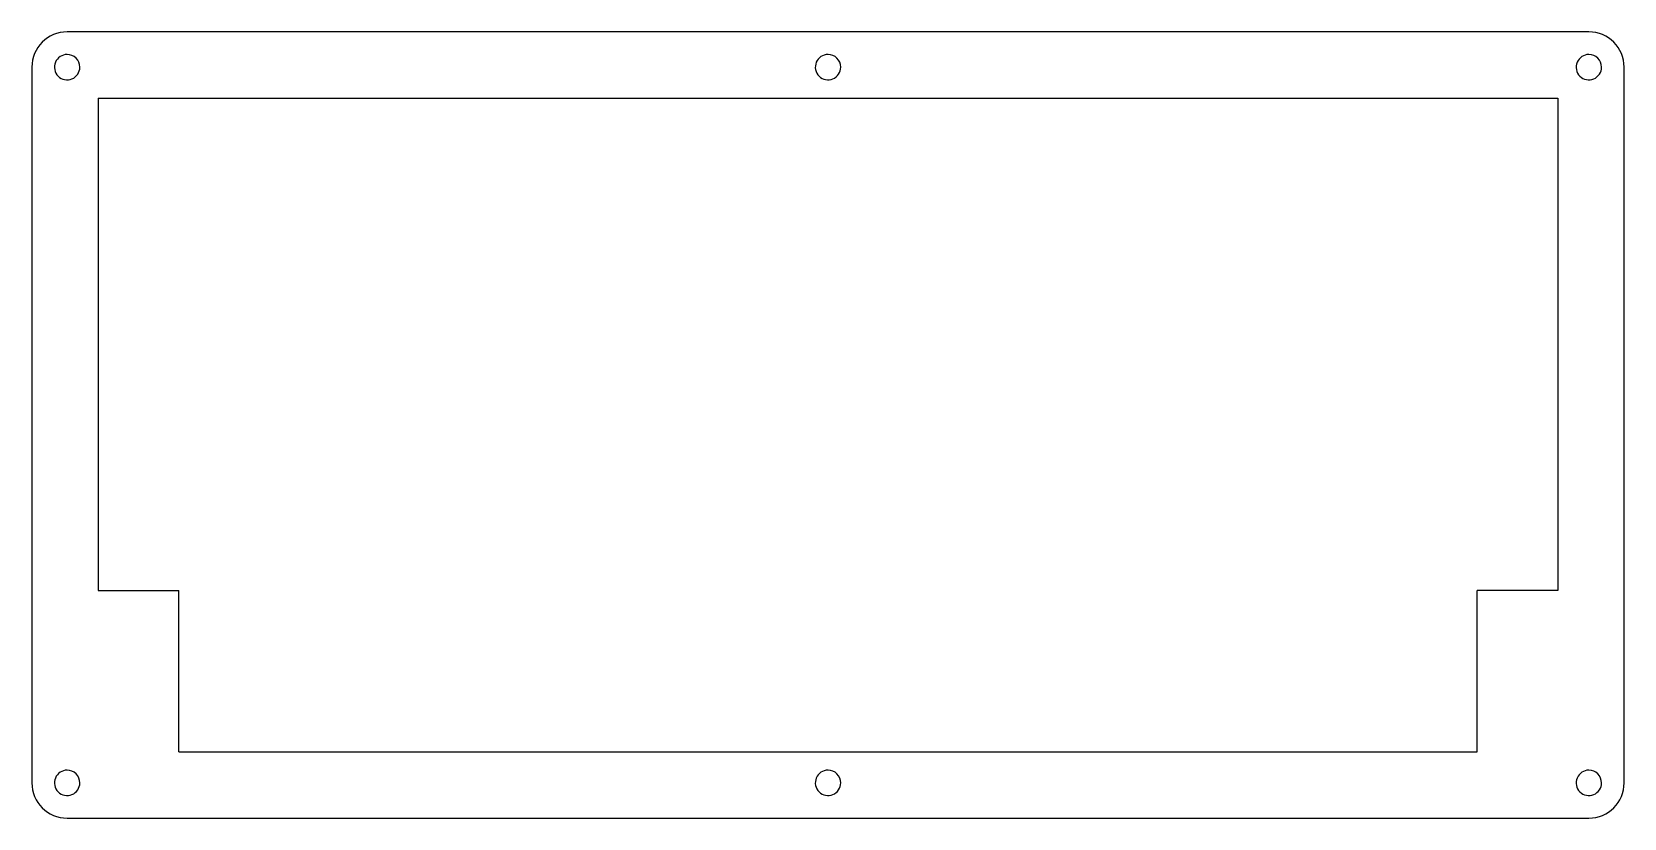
# Model space of a CAD drawing. Extents: x 0 to 188, y -92 to 1.
import ezdxf

# ---------------------------------------------------------------- set-up
doc = ezdxf.new("R2010")
doc.units = 0
doc.layers.get('0').update_dxf_attribs({"linetype": 'CONTINUOUS'})

msp = doc.modelspace()

# ---------------------------------------------------------------- linework, layer by layer
at = {"color": 7}
for points in [[(184.00014, 0.844194), (4.2164, 0.844194)], [(0.04826, -3.323946), (0.04826, -87.857686)], [(188.16828, -87.857686), (188.16828, -3.323946)], [(7.87146, -6.979006), (7.87146, -65.147546)], [(7.87146, -6.979006), (180.34508, -6.979006), (180.34508, -65.147546)], [(7.87146, -65.147546), (17.39646, -65.152626)], [(17.39646, -84.197546), (17.39646, -65.152626)], [(180.34508, -65.147546), (170.82008, -65.152626)], [(170.82008, -84.202626), (170.82008, -65.152626)], [(17.39646, -84.197546), (170.82008, -84.202626)], [(4.2164, -92.025826), (184.00014, -92.025826)]]:
    msp.add_lwpolyline(points, dxfattribs=at)
for points in [[(4.217187, -1.824733)], [(94.10954, -1.824733)], [(184.001664, -1.824733)], [(4.217187, -86.35921)], [(94.10954, -86.35921)], [(184.001664, -86.35921)]]:
    msp.add_lwpolyline(points, close=True, dxfattribs=at)
for points in [[(4.217187, 0.842453), (1.915717, 0.842446), (0.050008, -1.023263), (0.050001, -3.324733)], [(188.168788, -3.324733), (188.16878, -1.023287), (186.30311, 0.842411), (184.001664, 0.842453)], [(4.217187, -1.824733), (3.610494, -1.824733), (3.06354, -2.190197), (2.831369, -2.750708)], [(5.277847, -2.264073), (4.996543, -1.982769), (4.615012, -1.824733), (4.217187, -1.824733)], [(94.10954, -1.824733), (93.502847, -1.824733), (92.955893, -2.190197), (92.723721, -2.750708)], [(95.1702, -2.264073), (94.888895, -1.982769), (94.507365, -1.824733), (94.10954, -1.824733)], [(184.001664, -1.824733), (183.394971, -1.824733), (182.848017, -2.190197), (182.615845, -2.750708)], [(185.062324, -2.264073), (184.781019, -1.982769), (184.399489, -1.824733), (184.001664, -1.824733)], [(2.831369, -2.750708), (2.599197, -3.311219), (2.727531, -3.956396), (3.156528, -4.385393)], [(4.791212, -4.710552), (5.351724, -4.47838), (5.717187, -3.931426), (5.717187, -3.324733)], [(5.717187, -3.324733), (5.717187, -2.926908), (5.559152, -2.545378), (5.277847, -2.264073)], [(92.723721, -2.750708), (92.49155, -3.311219), (92.619883, -3.956396), (93.04888, -4.385393)], [(94.683565, -4.710552), (95.244076, -4.47838), (95.60954, -3.931426), (95.60954, -3.324733)], [(95.60954, -3.324733), (95.60954, -2.926908), (95.451504, -2.545378), (95.1702, -2.264073)], [(182.615845, -2.750708), (182.383674, -3.311219), (182.512007, -3.956396), (182.941004, -4.385393)], [(184.575689, -4.710552), (185.1362, -4.47838), (185.501664, -3.931426), (185.501664, -3.324733)], [(185.501664, -3.324733), (185.501664, -2.926908), (185.343628, -2.545378), (185.062324, -2.264073)], [(3.156528, -4.385393), (3.585524, -4.81439), (4.230701, -4.942723), (4.791212, -4.710552)], [(93.04888, -4.385393), (93.477877, -4.81439), (94.123054, -4.942723), (94.683565, -4.710552)], [(182.941004, -4.385393), (183.370001, -4.81439), (184.015178, -4.942723), (184.575689, -4.710552)], [(4.217187, -86.35921), (3.610494, -86.35921), (3.06354, -86.724673), (2.831369, -87.285185)], [(5.277847, -86.79855), (4.996543, -86.517245), (4.615012, -86.35921), (4.217187, -86.35921)], [(94.10954, -86.35921), (93.502847, -86.35921), (92.955893, -86.724673), (92.723721, -87.285185)], [(95.1702, -86.79855), (94.888895, -86.517245), (94.507365, -86.35921), (94.10954, -86.35921)], [(184.001664, -86.35921), (183.394971, -86.35921), (182.848017, -86.724673), (182.615845, -87.285185)], [(185.062324, -86.79855), (184.781019, -86.517245), (184.399489, -86.35921), (184.001664, -86.35921)], [(0.050001, -87.85921), (0.050043, -90.160656), (1.915741, -92.026326), (4.217187, -92.026334)], [(2.831369, -87.285185), (2.599197, -87.845696), (2.727531, -88.490873), (3.156528, -88.919869)], [(4.791212, -89.245028), (5.351724, -89.012857), (5.717187, -88.465903), (5.717187, -87.85921)], [(5.717187, -87.85921), (5.717187, -87.461385), (5.559152, -87.079854), (5.277847, -86.79855)], [(92.723721, -87.285185), (92.49155, -87.845696), (92.619883, -88.490873), (93.04888, -88.919869)], [(94.683565, -89.245028), (95.244076, -89.012857), (95.60954, -88.465903), (95.60954, -87.85921)], [(95.60954, -87.85921), (95.60954, -87.461385), (95.451504, -87.079854), (95.1702, -86.79855)], [(182.615845, -87.285185), (182.383674, -87.845696), (182.512007, -88.490873), (182.941004, -88.919869)], [(184.001664, -92.026334), (186.303086, -92.026292), (188.168746, -90.160631), (188.168788, -87.85921)], [(184.575689, -89.245028), (185.1362, -89.012857), (185.501664, -88.465903), (185.501664, -87.85921)], [(185.501664, -87.85921), (185.501664, -87.461385), (185.343628, -87.079854), (185.062324, -86.79855)], [(3.156528, -88.919869), (3.585524, -89.348866), (4.230701, -89.4772), (4.791212, -89.245028)], [(93.04888, -88.919869), (93.477877, -89.348866), (94.123054, -89.4772), (94.683565, -89.245028)], [(182.941004, -88.919869), (183.370001, -89.348866), (184.015178, -89.4772), (184.575689, -89.245028)]]:
    msp.add_open_spline(points, degree=3, dxfattribs=at)

doc.saveas('drawing.dxf')
